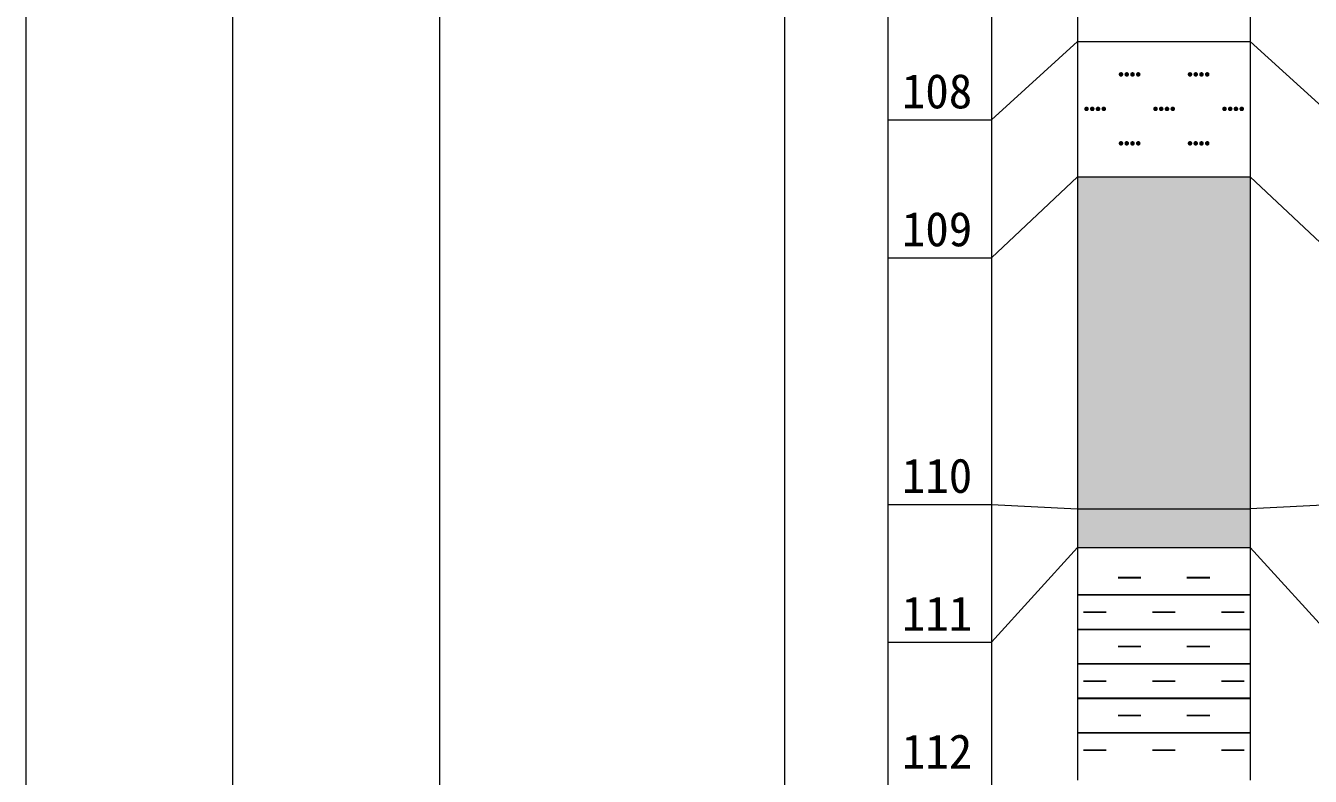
# Model space of a CAD drawing. Header units: inches. Extents: x -27 to 109, y -724 to 26.
# Drawn here: x 5.88 to 20.78, y -604.06 to -595.35 of the extents above; entities that cross this region are included whole.
import ezdxf

# ---------------------------------------------------------------- set-up
doc = ezdxf.new("R2010")
doc.units = ezdxf.units.IN
doc.header["$MEASUREMENT"] = 0
doc.layers.get('0').update_dxf_attribs({"lineweight": 0})
doc.styles.add('宋体', font='')
doc.styles.get('宋体').set_extended_font_data('宋体')

# ---------------------------------------------------------------- blocks, each defined once
blk = doc.blocks.new('lr_block_96')
at = {"true_color": 0x000000}
for points in [[(18.61, -595.923), (18.611, -595.916), (18.61, -595.909), (18.608, -595.902), (18.604, -595.897), (18.598, -595.893), (18.592, -595.89), (18.585, -595.889), (18.578, -595.89), (18.571, -595.893), (18.566, -595.897), (18.562, -595.902), (18.559, -595.909), (18.558, -595.916), (18.559, -595.923), (18.562, -595.929), (18.566, -595.934), (18.571, -595.939), (18.578, -595.941), (18.585, -595.942), (18.592, -595.941), (18.598, -595.939), (18.604, -595.934), (18.608, -595.929)], [(18.677, -595.923), (18.678, -595.916), (18.677, -595.909), (18.674, -595.902), (18.67, -595.897), (18.665, -595.893), (18.658, -595.89), (18.651, -595.889), (18.644, -595.89), (18.638, -595.893), (18.633, -595.897), (18.628, -595.902), (18.626, -595.909), (18.625, -595.916), (18.626, -595.923), (18.628, -595.929), (18.633, -595.934), (18.638, -595.939), (18.644, -595.941), (18.651, -595.942), (18.658, -595.941), (18.665, -595.939), (18.67, -595.934), (18.674, -595.929)], [(18.744, -595.923), (18.745, -595.916), (18.744, -595.909), (18.741, -595.902), (18.737, -595.897), (18.731, -595.893), (18.725, -595.89), (18.718, -595.889), (18.711, -595.89), (18.705, -595.893), (18.699, -595.897), (18.695, -595.902), (18.692, -595.909), (18.691, -595.916), (18.692, -595.923), (18.695, -595.929), (18.699, -595.934), (18.705, -595.939), (18.711, -595.941), (18.718, -595.942), (18.725, -595.941), (18.731, -595.939), (18.737, -595.934), (18.741, -595.929)], [(18.81, -595.923), (18.811, -595.916), (18.81, -595.909), (18.808, -595.902), (18.804, -595.897), (18.798, -595.893), (18.792, -595.89), (18.785, -595.889), (18.778, -595.89), (18.771, -595.893), (18.766, -595.897), (18.762, -595.902), (18.759, -595.909), (18.758, -595.916), (18.759, -595.923), (18.762, -595.929), (18.766, -595.934), (18.771, -595.939), (18.778, -595.941), (18.785, -595.942), (18.792, -595.941), (18.798, -595.939), (18.804, -595.934), (18.808, -595.929)], [(19.41, -595.923), (19.411, -595.916), (19.41, -595.909), (19.408, -595.902), (19.404, -595.897), (19.398, -595.893), (19.392, -595.89), (19.385, -595.889), (19.378, -595.89), (19.371, -595.893), (19.366, -595.897), (19.362, -595.902), (19.359, -595.909), (19.358, -595.916), (19.359, -595.923), (19.362, -595.929), (19.366, -595.934), (19.371, -595.939), (19.378, -595.941), (19.385, -595.942), (19.392, -595.941), (19.398, -595.939), (19.404, -595.934), (19.408, -595.929)], [(19.477, -595.923), (19.478, -595.916), (19.477, -595.909), (19.474, -595.902), (19.47, -595.897), (19.465, -595.893), (19.458, -595.89), (19.451, -595.889), (19.444, -595.89), (19.438, -595.893), (19.433, -595.897), (19.428, -595.902), (19.426, -595.909), (19.425, -595.916), (19.426, -595.923), (19.428, -595.929), (19.433, -595.934), (19.438, -595.939), (19.444, -595.941), (19.451, -595.942), (19.458, -595.941), (19.465, -595.939), (19.47, -595.934), (19.474, -595.929)], [(19.544, -595.923), (19.545, -595.916), (19.544, -595.909), (19.541, -595.902), (19.537, -595.897), (19.531, -595.893), (19.525, -595.89), (19.518, -595.889), (19.511, -595.89), (19.505, -595.893), (19.499, -595.897), (19.495, -595.902), (19.492, -595.909), (19.491, -595.916), (19.492, -595.923), (19.495, -595.929), (19.499, -595.934), (19.505, -595.939), (19.511, -595.941), (19.518, -595.942), (19.525, -595.941), (19.531, -595.939), (19.537, -595.934), (19.541, -595.929)], [(19.61, -595.923), (19.611, -595.916), (19.61, -595.909), (19.608, -595.902), (19.604, -595.897), (19.598, -595.893), (19.592, -595.89), (19.585, -595.889), (19.578, -595.89), (19.571, -595.893), (19.566, -595.897), (19.562, -595.902), (19.559, -595.909), (19.558, -595.916), (19.559, -595.923), (19.562, -595.929), (19.566, -595.934), (19.571, -595.939), (19.578, -595.941), (19.585, -595.942), (19.592, -595.941), (19.598, -595.939), (19.604, -595.934), (19.608, -595.929)], [(18.21, -596.323), (18.211, -596.316), (18.21, -596.309), (18.208, -596.302), (18.204, -596.297), (18.198, -596.293), (18.192, -596.29), (18.185, -596.289), (18.178, -596.29), (18.171, -596.293), (18.166, -596.297), (18.162, -596.302), (18.159, -596.309), (18.158, -596.316), (18.159, -596.323), (18.162, -596.329), (18.166, -596.334), (18.171, -596.339), (18.178, -596.341), (18.185, -596.342), (18.192, -596.341), (18.198, -596.339), (18.204, -596.334), (18.208, -596.329)], [(18.277, -596.323), (18.278, -596.316), (18.277, -596.309), (18.274, -596.302), (18.27, -596.297), (18.265, -596.293), (18.258, -596.29), (18.251, -596.289), (18.244, -596.29), (18.238, -596.293), (18.233, -596.297), (18.228, -596.302), (18.226, -596.309), (18.225, -596.316), (18.226, -596.323), (18.228, -596.329), (18.233, -596.334), (18.238, -596.339), (18.244, -596.341), (18.251, -596.342), (18.258, -596.341), (18.265, -596.339), (18.27, -596.334), (18.274, -596.329)], [(18.344, -596.323), (18.345, -596.316), (18.344, -596.309), (18.341, -596.302), (18.337, -596.297), (18.331, -596.293), (18.325, -596.29), (18.318, -596.289), (18.311, -596.29), (18.305, -596.293), (18.299, -596.297), (18.295, -596.302), (18.292, -596.309), (18.291, -596.316), (18.292, -596.323), (18.295, -596.329), (18.299, -596.334), (18.305, -596.339), (18.311, -596.341), (18.318, -596.342), (18.325, -596.341), (18.331, -596.339), (18.337, -596.334), (18.341, -596.329)], [(18.41, -596.323), (18.411, -596.316), (18.41, -596.309), (18.408, -596.302), (18.404, -596.297), (18.398, -596.293), (18.392, -596.29), (18.385, -596.289), (18.378, -596.29), (18.371, -596.293), (18.366, -596.297), (18.362, -596.302), (18.359, -596.309), (18.358, -596.316), (18.359, -596.323), (18.362, -596.329), (18.366, -596.334), (18.371, -596.339), (18.378, -596.341), (18.385, -596.342), (18.392, -596.341), (18.398, -596.339), (18.404, -596.334), (18.408, -596.329)], [(19.01, -596.323), (19.011, -596.316), (19.01, -596.309), (19.008, -596.302), (19.004, -596.297), (18.998, -596.293), (18.992, -596.29), (18.985, -596.289), (18.978, -596.29), (18.971, -596.293), (18.966, -596.297), (18.962, -596.302), (18.959, -596.309), (18.958, -596.316), (18.959, -596.323), (18.962, -596.329), (18.966, -596.334), (18.971, -596.339), (18.978, -596.341), (18.985, -596.342), (18.992, -596.341), (18.998, -596.339), (19.004, -596.334), (19.008, -596.329)], [(19.077, -596.323), (19.078, -596.316), (19.077, -596.309), (19.074, -596.302), (19.07, -596.297), (19.065, -596.293), (19.058, -596.29), (19.051, -596.289), (19.044, -596.29), (19.038, -596.293), (19.033, -596.297), (19.028, -596.302), (19.026, -596.309), (19.025, -596.316), (19.026, -596.323), (19.028, -596.329), (19.033, -596.334), (19.038, -596.339), (19.044, -596.341), (19.051, -596.342), (19.058, -596.341), (19.065, -596.339), (19.07, -596.334), (19.074, -596.329)], [(19.144, -596.323), (19.145, -596.316), (19.144, -596.309), (19.141, -596.302), (19.137, -596.297), (19.131, -596.293), (19.125, -596.29), (19.118, -596.289), (19.111, -596.29), (19.105, -596.293), (19.099, -596.297), (19.095, -596.302), (19.092, -596.309), (19.091, -596.316), (19.092, -596.323), (19.095, -596.329), (19.099, -596.334), (19.105, -596.339), (19.111, -596.341), (19.118, -596.342), (19.125, -596.341), (19.131, -596.339), (19.137, -596.334), (19.141, -596.329)], [(19.21, -596.323), (19.211, -596.316), (19.21, -596.309), (19.208, -596.302), (19.204, -596.297), (19.198, -596.293), (19.192, -596.29), (19.185, -596.289), (19.178, -596.29), (19.171, -596.293), (19.166, -596.297), (19.162, -596.302), (19.159, -596.309), (19.158, -596.316), (19.159, -596.323), (19.162, -596.329), (19.166, -596.334), (19.171, -596.339), (19.178, -596.341), (19.185, -596.342), (19.192, -596.341), (19.198, -596.339), (19.204, -596.334), (19.208, -596.329)], [(19.81, -596.323), (19.811, -596.316), (19.81, -596.309), (19.808, -596.302), (19.804, -596.297), (19.798, -596.293), (19.792, -596.29), (19.785, -596.289), (19.778, -596.29), (19.771, -596.293), (19.766, -596.297), (19.762, -596.302), (19.759, -596.309), (19.758, -596.316), (19.759, -596.323), (19.762, -596.329), (19.766, -596.334), (19.771, -596.339), (19.778, -596.341), (19.785, -596.342), (19.792, -596.341), (19.798, -596.339), (19.804, -596.334), (19.808, -596.329)], [(19.877, -596.323), (19.878, -596.316), (19.877, -596.309), (19.874, -596.302), (19.87, -596.297), (19.865, -596.293), (19.858, -596.29), (19.851, -596.289), (19.844, -596.29), (19.838, -596.293), (19.833, -596.297), (19.828, -596.302), (19.826, -596.309), (19.825, -596.316), (19.826, -596.323), (19.828, -596.329), (19.833, -596.334), (19.838, -596.339), (19.844, -596.341), (19.851, -596.342), (19.858, -596.341), (19.865, -596.339), (19.87, -596.334), (19.874, -596.329)], [(19.944, -596.323), (19.945, -596.316), (19.944, -596.309), (19.941, -596.302), (19.937, -596.297), (19.931, -596.293), (19.925, -596.29), (19.918, -596.289), (19.911, -596.29), (19.905, -596.293), (19.899, -596.297), (19.895, -596.302), (19.892, -596.309), (19.891, -596.316), (19.892, -596.323), (19.895, -596.329), (19.899, -596.334), (19.905, -596.339), (19.911, -596.341), (19.918, -596.342), (19.925, -596.341), (19.931, -596.339), (19.937, -596.334), (19.941, -596.329)], [(20.01, -596.323), (20.011, -596.316), (20.01, -596.309), (20.008, -596.302), (20.004, -596.297), (19.998, -596.293), (19.992, -596.29), (19.985, -596.289), (19.978, -596.29), (19.971, -596.293), (19.966, -596.297), (19.962, -596.302), (19.959, -596.309), (19.958, -596.316), (19.959, -596.323), (19.962, -596.329), (19.966, -596.334), (19.971, -596.339), (19.978, -596.341), (19.985, -596.342), (19.992, -596.341), (19.998, -596.339), (20.004, -596.334), (20.008, -596.329)], [(18.61, -596.723), (18.611, -596.716), (18.61, -596.709), (18.608, -596.702), (18.604, -596.697), (18.598, -596.693), (18.592, -596.69), (18.585, -596.689), (18.578, -596.69), (18.571, -596.693), (18.566, -596.697), (18.562, -596.702), (18.559, -596.709), (18.558, -596.716), (18.559, -596.723), (18.562, -596.729), (18.566, -596.734), (18.571, -596.739), (18.578, -596.741), (18.585, -596.742), (18.592, -596.741), (18.598, -596.739), (18.604, -596.734), (18.608, -596.729)], [(18.677, -596.723), (18.678, -596.716), (18.677, -596.709), (18.674, -596.702), (18.67, -596.697), (18.665, -596.693), (18.658, -596.69), (18.651, -596.689), (18.644, -596.69), (18.638, -596.693), (18.633, -596.697), (18.628, -596.702), (18.626, -596.709), (18.625, -596.716), (18.626, -596.723), (18.628, -596.729), (18.633, -596.734), (18.638, -596.739), (18.644, -596.741), (18.651, -596.742), (18.658, -596.741), (18.665, -596.739), (18.67, -596.734), (18.674, -596.729)], [(18.744, -596.723), (18.745, -596.716), (18.744, -596.709), (18.741, -596.702), (18.737, -596.697), (18.731, -596.693), (18.725, -596.69), (18.718, -596.689), (18.711, -596.69), (18.705, -596.693), (18.699, -596.697), (18.695, -596.702), (18.692, -596.709), (18.691, -596.716), (18.692, -596.723), (18.695, -596.729), (18.699, -596.734), (18.705, -596.739), (18.711, -596.741), (18.718, -596.742), (18.725, -596.741), (18.731, -596.739), (18.737, -596.734), (18.741, -596.729)], [(18.81, -596.723), (18.811, -596.716), (18.81, -596.709), (18.808, -596.702), (18.804, -596.697), (18.798, -596.693), (18.792, -596.69), (18.785, -596.689), (18.778, -596.69), (18.771, -596.693), (18.766, -596.697), (18.762, -596.702), (18.759, -596.709), (18.758, -596.716), (18.759, -596.723), (18.762, -596.729), (18.766, -596.734), (18.771, -596.739), (18.778, -596.741), (18.785, -596.742), (18.792, -596.741), (18.798, -596.739), (18.804, -596.734), (18.808, -596.729)], [(19.41, -596.723), (19.411, -596.716), (19.41, -596.709), (19.408, -596.702), (19.404, -596.697), (19.398, -596.693), (19.392, -596.69), (19.385, -596.689), (19.378, -596.69), (19.371, -596.693), (19.366, -596.697), (19.362, -596.702), (19.359, -596.709), (19.358, -596.716), (19.359, -596.723), (19.362, -596.729), (19.366, -596.734), (19.371, -596.739), (19.378, -596.741), (19.385, -596.742), (19.392, -596.741), (19.398, -596.739), (19.404, -596.734), (19.408, -596.729)], [(19.477, -596.723), (19.478, -596.716), (19.477, -596.709), (19.474, -596.702), (19.47, -596.697), (19.465, -596.693), (19.458, -596.69), (19.451, -596.689), (19.444, -596.69), (19.438, -596.693), (19.433, -596.697), (19.428, -596.702), (19.426, -596.709), (19.425, -596.716), (19.426, -596.723), (19.428, -596.729), (19.433, -596.734), (19.438, -596.739), (19.444, -596.741), (19.451, -596.742), (19.458, -596.741), (19.465, -596.739), (19.47, -596.734), (19.474, -596.729)], [(19.544, -596.723), (19.545, -596.716), (19.544, -596.709), (19.541, -596.702), (19.537, -596.697), (19.531, -596.693), (19.525, -596.69), (19.518, -596.689), (19.511, -596.69), (19.505, -596.693), (19.499, -596.697), (19.495, -596.702), (19.492, -596.709), (19.491, -596.716), (19.492, -596.723), (19.495, -596.729), (19.499, -596.734), (19.505, -596.739), (19.511, -596.741), (19.518, -596.742), (19.525, -596.741), (19.531, -596.739), (19.537, -596.734), (19.541, -596.729)], [(19.61, -596.723), (19.611, -596.716), (19.61, -596.709), (19.608, -596.702), (19.604, -596.697), (19.598, -596.693), (19.592, -596.69), (19.585, -596.689), (19.578, -596.69), (19.571, -596.693), (19.566, -596.697), (19.562, -596.702), (19.559, -596.709), (19.558, -596.716), (19.559, -596.723), (19.562, -596.729), (19.566, -596.734), (19.571, -596.739), (19.578, -596.741), (19.585, -596.742), (19.592, -596.741), (19.598, -596.739), (19.604, -596.734), (19.608, -596.729)]]:
    blk.add_hatch(color=18, dxfattribs=at).paths.add_polyline_path(points, flags=17)
blk = doc.blocks.new('lr_block_97')
at = {"color": 7, "const_width": 0.02}
for points in [[(18.548, -601.754), (18.815, -601.754)], [(19.348, -601.754), (19.615, -601.754)], [(18.082, -601.954), (18.882, -601.954)], [(18.882, -601.954), (19.682, -601.954)], [(19.682, -601.954), (20.082, -601.954)], [(18.415, -602.154), (18.148, -602.154)], [(19.215, -602.154), (18.948, -602.154)], [(20.015, -602.154), (19.748, -602.154)], [(18.082, -602.354), (18.882, -602.354)], [(18.882, -602.354), (19.682, -602.354)], [(19.682, -602.354), (20.082, -602.354)], [(18.548, -602.554), (18.815, -602.554)], [(19.348, -602.554), (19.615, -602.554)], [(18.082, -602.754), (18.882, -602.754)], [(18.882, -602.754), (19.682, -602.754)], [(19.682, -602.754), (20.082, -602.754)], [(18.415, -602.954), (18.148, -602.954)], [(19.215, -602.954), (18.948, -602.954)], [(20.015, -602.954), (19.748, -602.954)], [(18.082, -603.154), (18.882, -603.154)], [(18.882, -603.154), (19.682, -603.154)], [(19.682, -603.154), (20.082, -603.154)], [(18.548, -603.354), (18.815, -603.354)], [(19.348, -603.354), (19.615, -603.354)], [(18.082, -603.554), (18.882, -603.554)], [(18.882, -603.554), (19.682, -603.554)], [(19.682, -603.554), (20.082, -603.554)], [(18.415, -603.754), (18.148, -603.754)], [(19.215, -603.754), (18.948, -603.754)], [(20.015, -603.754), (19.748, -603.754)]]:
    blk.add_lwpolyline(points, dxfattribs=at)

msp = doc.modelspace()

# ---------------------------------------------------------------- hatches: boundary and pattern name
at = {"true_color": 0x000000}
for points in [[(18.082, -600.954), (20.082, -600.954), (20.082, -597.104), (18.082, -597.104)], [(18.082, -601.404), (20.082, -601.404), (20.082, -600.954), (18.082, -600.954)]]:
    msp.add_hatch(color=18, dxfattribs=at).paths.add_polyline_path(points, flags=17)
h = msp.add_hatch()
h.set_pattern_fill('', color=256, style=0, pattern_type=0)
h.set_pattern_definition([])
h.paths.add_polyline_path([(18.082, -600.954), (20.082, -600.954), (20.082, -597.104), (18.082, -597.104)], flags=17)
h = msp.add_hatch()
h.set_pattern_fill('', color=256, style=0, pattern_type=0)
h.set_pattern_definition([])
h.paths.add_polyline_path([(18.082, -601.404), (20.082, -601.404), (20.082, -600.954), (18.082, -600.954)], flags=17)

# ---------------------------------------------------------------- linework, layer by layer
at = {"linetype": 'Continuous', "lineweight": 15}
for p, q in [((5.882, 0.896), (5.882, -693.554)), ((8.282, 0.896), (8.282, -693.554)), ((10.682, 0.896), (10.682, -693.554)), ((14.682, 0.896), (14.682, -693.554)), ((15.882, 0.896), (15.882, -693.554)), ((17.082, 0.896), (17.082, -693.554)), ((18.082, -594.354), (18.082, -595.534)), ((20.082, -594.354), (20.082, -595.534)), ((17.082, -596.444), (18.082, -595.534)), ((18.082, -595.534), (20.082, -595.534)), ((18.082, -595.534), (18.082, -597.104)), ((21.082, -596.444), (20.082, -595.534)), ((20.082, -595.534), (20.082, -597.104)), ((15.882, -596.444), (17.082, -596.444)), ((17.082, -598.044), (18.082, -597.104)), ((18.082, -597.104), (20.082, -597.104)), ((18.082, -597.104), (18.082, -600.954)), ((21.082, -598.044), (20.082, -597.104)), ((20.082, -597.104), (20.082, -600.954)), ((15.882, -598.044), (17.082, -598.044)), ((15.882, -600.904), (17.082, -600.904)), ((17.082, -600.904), (18.082, -600.954)), ((18.082, -600.954), (20.082, -600.954)), ((18.082, -600.954), (18.082, -601.404)), ((21.082, -600.904), (20.082, -600.954)), ((20.082, -600.954), (20.082, -601.404)), ((17.082, -602.504), (18.082, -601.404)), ((18.082, -601.404), (20.082, -601.404)), ((18.082, -601.404), (18.082, -604.104)), ((21.082, -602.504), (20.082, -601.404)), ((20.082, -601.404), (20.082, -604.104)), ((15.882, -602.504), (17.082, -602.504))]:
    msp.add_line(p, q, dxfattribs=at)

# ---------------------------------------------------------------- block references
at = {"color": 7}
for name in ['lr_block_96', 'lr_block_97']:
    msp.add_blockref(name, (0, 0), dxfattribs=at)

# ---------------------------------------------------------------- texts
at = {"style": '宋体'}
for s, p in [('108', (16.043, -596.31)), ('109', (16.043, -597.91)), ('110', (16.043, -600.77)), ('111', (16.043, -602.37)), ('112', (16.043, -603.97))]:
    msp.add_text(s, height=0.4, dxfattribs=at).set_placement(p)

doc.saveas('drawing.dxf')
